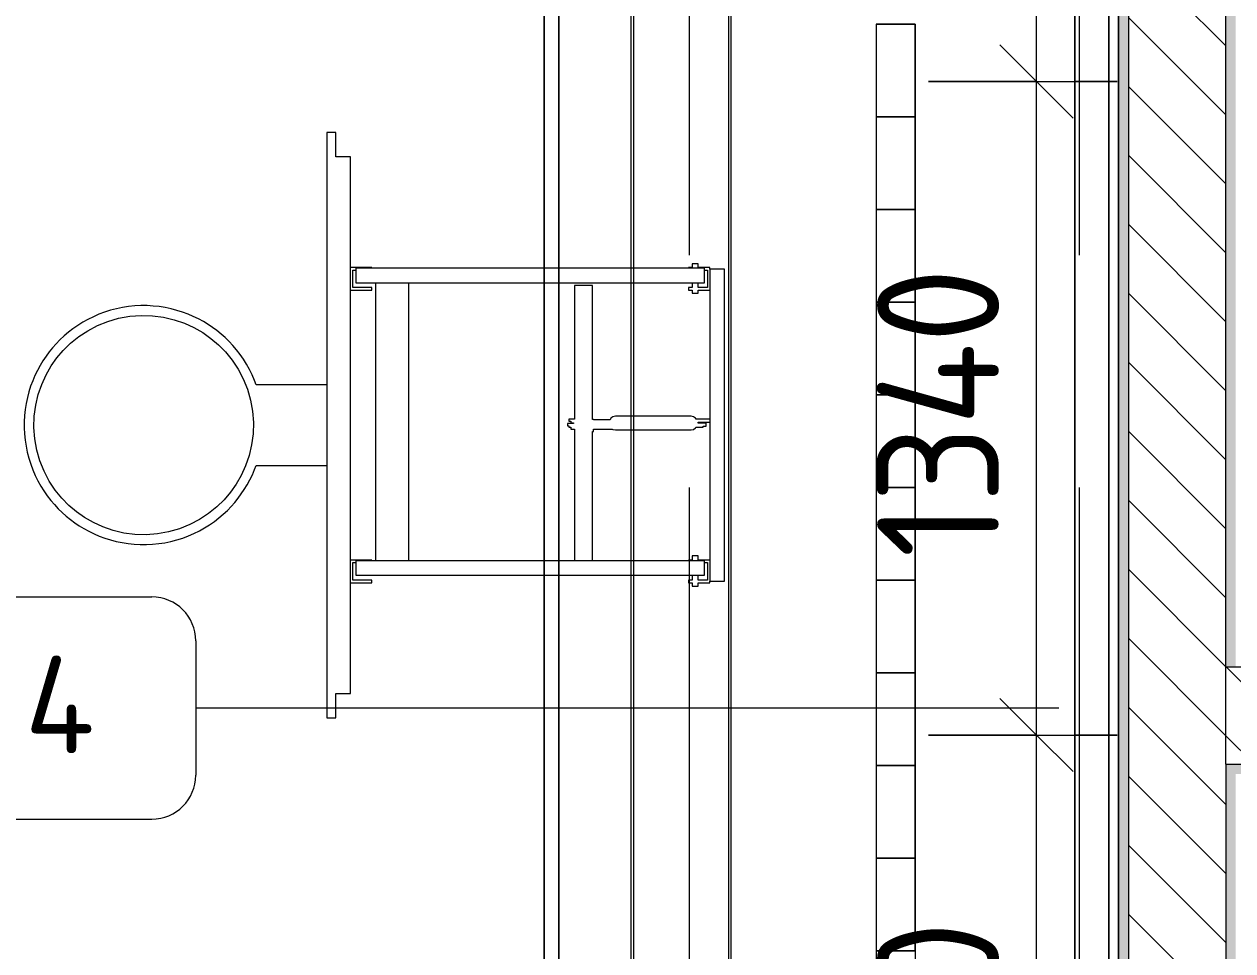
# Model space of a CAD drawing. Header units: millimetres. Extents: x 35092 to 251863, y -8553 to 29549.
# Drawn here: x 64297 to 66774, y 18217 to 20117 of the extents above; entities that cross this region are included whole.
import ezdxf

# ---------------------------------------------------------------- set-up
doc = ezdxf.new("R2010")
doc.units = ezdxf.units.MM
doc.linetypes.add('Осевая', pattern=[3175, 635, -476.25, 1587.5, -476.25])
for name, color, linetype, lineweight in [('0-1', 7, 'Continuous', 9), ('A-ANNO-DIMS', 7, 'Continuous', 9), ('A-ANNO-DIMS-100', 7, 'Continuous', 9), ('A-WALL', 7, 'Continuous', 9), ('I-FURN', 7, 'Continuous', 9), ('I-FURN-IDEN', 7, 'Continuous', 9), ('I-WALL', 7, 'Continuous', 9), ('Оси-2', 7, 'Осевая', 9)]:
    doc.layers.add(name, color=color, linetype=linetype, lineweight=lineweight)
for name, color, linetype, lineweight, true_color in [('A-WALL-1', 9, 'Continuous', 9, 0x808080), ('A-WALL-FNSH-1', 9, 'Continuous', 9, 0x808080), ('I-FURN-1', 9, 'Continuous', 9, 0x808080)]:
    doc.layers.add(name, color=color, linetype=linetype, lineweight=lineweight, true_color=true_color)
doc.styles.add('GOST Common', font='GOST_Common.ttf', dxfattribs={"height": 200})
doc.styles.add('ISOCPEUR', font='isocpeur.ttf', dxfattribs={"width": 0.9, "height": 250})
doc.dimstyles.new('ISO-2_5_0_9К_БОЛЬШОЙ', dxfattribs={"dimscale": 304.8, "dimtxt": 248.995294, "dimasz": 0.492126, "dimexe": 0.393701, "dimexo": 0.984252, "dimgap": 0, "dimtad": 1, "dimdec": 0, "dimrnd": 10, "dimzin": 0, "dimdsep": 46, "dimtxsty": 'ISOCPEUR', "dimblk1": 'OBLIQUE', "dimblk2": 'OBLIQUE', "dimsah": 1, "dimcen": 0.09, "dimdle": 0.393701, "dimazin": 0, "dimtfac": 1, "dimtdec": 4, "dimtix": 1, "dimtmove": 0, "dimatfit": 3, "dimfxl": 1, "dimtvp": 1, "dimtolj": 1, "dimtzin": 0, "dimarcsym": 2})
pattern_1 = [(135, (0, 0), (-70.71068, -70.71068), [])]
pattern_2 = [(0, (0, 0), (121.92, 30.48), [10.058, -81.382, 10.058, -81.382, -487.68]), (0, (0, 0), (121.92, 30.48), [-182.88, 10.058, -172.822, 10.058, -81.382, -213.36]), (0, (0, 0), (121.92, 30.48), [-457.2, 10.058, -50.902, 10.058, -142.342]), (120, (45.72, 15.24), (-87.356454, 90.345817), [10.058, -81.382, 10.058, -81.382, -487.68]), (120, (45.72, 15.24), (-87.356454, 90.345817), [-182.88, 10.058, -172.822, 10.058, -81.382, -213.36]), (120, (45.72, 15.24), (-87.356454, 90.345817), [-457.2, 10.058, -50.902, 10.058, -142.342]), (240, (60.96, 76.2), (-34.563546, -120.825817), [10.058, -81.382, 10.058, -81.382, -487.68]), (240, (60.96, 76.2), (-34.563546, -120.825817), [-182.88, 10.058, -172.822, 10.058, -81.382, -213.36]), (240, (60.96, 76.2), (-34.563546, -120.825817), [-457.2, 10.058, -50.902, 10.058, -142.342])]

# ---------------------------------------------------------------- blocks, each defined once
blk = doc.blocks.new('Sports-Recreation_Goals-Nets_Unisport_Handball-goal-with-gas-springs - 5_26-26427024-План расстановки мебели и оборудования 2 этажа в осях 12-23')
at = {"layer": '0-1'}
for p, q in [((1520, -496.9), (-1520, -496.9)), ((1520, -497), (-1520, -497)), ((-1520, -502.9), (1520, -502.9)), ((-1520, -503), (1520, -503)), ((1520, -696.9), (-1520, -696.9)), ((-1520, -702.9), (1520, -702.9))]:
    blk.add_line(p, q, dxfattribs=at)
at = {"layer": 'I-FURN-1'}
for p, q in [((1520, -319.4), (-1520, -319.4)), ((-1520, -319.4), (1520, -319.4)), ((-1520, -349.4), (1520, -349.4)), ((1520, -349.4), (-1520, -349.4)), ((-1045, -999.9), (-1235, -999.9)), ((-855, -999.9), (-1045, -999.9)), ((-855, -999.9), (-1045, -999.9)), ((-1045, -1079.9), (-1045, -999.9)), ((-1045, -999.9), (-1045, -1079.9)), ((-855, -1079.9), (-855, -999.9)), ((-855, -999.9), (-855, -1079.9)), ((-665, -999.9), (-855, -999.9)), ((-855, -999.9), (-855, -1079.9)), ((-665, -999.9), (-855, -999.9)), ((-855, -1079.9), (-855, -999.9)), ((-475, -999.9), (-665, -999.9)), ((-665, -999.9), (-665, -1079.9)), ((-475, -999.9), (-665, -999.9)), ((-665, -1079.9), (-665, -999.9)), ((-665, -1079.9), (-665, -999.9)), ((-665, -999.9), (-665, -1079.9)), ((-475, -1079.9), (-475, -999.9)), ((-475, -999.9), (-475, -1079.9)), ((-285, -999.9), (-475, -999.9)), ((-475, -999.9), (-475, -1079.9)), ((-285, -999.9), (-475, -999.9)), ((-475, -1079.9), (-475, -999.9)), ((-95, -999.9), (-285, -999.9)), ((-285, -999.9), (-285, -1079.9)), ((-95, -999.9), (-285, -999.9)), ((-285, -1079.9), (-285, -999.9)), ((-285, -1079.9), (-285, -999.9)), ((-285, -999.9), (-285, -1079.9)), ((-95, -1079.9), (-95, -999.9)), ((-95, -999.9), (-95, -1079.9)), ((95, -999.9), (-95, -999.9)), ((-95, -999.9), (-95, -1079.9)), ((95, -999.9), (-95, -999.9)), ((-95, -1079.9), (-95, -999.9)), ((285, -999.9), (95, -999.9)), ((95, -999.9), (95, -1079.9)), ((285, -999.9), (95, -999.9)), ((95, -1079.9), (95, -999.9)), ((95, -1079.9), (95, -999.9)), ((95, -999.9), (95, -1079.9)), ((285, -1079.9), (285, -999.9)), ((285, -999.9), (285, -1079.9)), ((475, -999.9), (285, -999.9)), ((285, -999.9), (285, -1079.9)), ((475, -999.9), (285, -999.9)), ((285, -1079.9), (285, -999.9)), ((665, -999.9), (475, -999.9)), ((475, -999.9), (475, -1079.9)), ((665, -999.9), (475, -999.9)), ((475, -1079.9), (475, -999.9)), ((475, -1079.9), (475, -999.9)), ((475, -999.9), (475, -1079.9)), ((665, -1079.9), (665, -999.9)), ((665, -999.9), (665, -1079.9)), ((855, -999.9), (665, -999.9)), ((665, -999.9), (665, -1079.9)), ((855, -999.9), (665, -999.9)), ((665, -1079.9), (665, -999.9)), ((855, -1079.9), (855, -999.9)), ((855, -999.9), (855, -1079.9)), ((-1045, -1079.9), (-1235, -1079.9)), ((-1045, -1079.9), (-855, -1079.9)), ((-855, -1079.9), (-1045, -1079.9)), ((-855, -1079.9), (-665, -1079.9)), ((-665, -1079.9), (-855, -1079.9)), ((-665, -1079.9), (-475, -1079.9)), ((-475, -1079.9), (-665, -1079.9)), ((-475, -1079.9), (-285, -1079.9)), ((-285, -1079.9), (-475, -1079.9)), ((-285, -1079.9), (-95, -1079.9)), ((-95, -1079.9), (-285, -1079.9)), ((-95, -1079.9), (95, -1079.9)), ((95, -1079.9), (-95, -1079.9)), ((95, -1079.9), (285, -1079.9)), ((285, -1079.9), (95, -1079.9)), ((285, -1079.9), (475, -1079.9)), ((475, -1079.9), (285, -1079.9)), ((475, -1079.9), (665, -1079.9)), ((665, -1079.9), (475, -1079.9)), ((665, -1079.9), (855, -1079.9)), ((855, -1079.9), (665, -1079.9))]:
    blk.add_line(p, q, dxfattribs=at)
blk = doc.blocks.new('Sports-Recreation_Goals-Nets_Unisport_Upward-Hinged-Practice-Basketball-Goall - 5_23-26432267-План расстановки мебели и оборудования 2 этажа в осях 12-23')
at = {"layer": '0-1', "flags": 128}
for points in [[(-600.4, -814.8), (-82.9, -814.8), (-82.9, -819.8), (-82.9, -959.8), (-92.2, -963.3), (-103.6, -968.2), (-114.6, -973.7), (-125.3, -979.7), (-135.5, -986.1), (-145.4, -992.9), (-154.7, -1000.1), (-163.6, -1007.7), (-172, -1015.5), (-179.8, -1023.6), (-187.2, -1031.9), (-194.1, -1040.4), (-200.6, -1049.2), (-206.8, -1058.4), (-212.7, -1068.1), (-218.2, -1078.2), (-223.3, -1088.7), (-227.9, -1099.5), (-232.1, -1110.7), (-235.7, -1122.3), (-238.8, -1134.1), (-241.4, -1146.1), (-243.3, -1158.4), (-244.6, -1170.9), (-245.3, -1183.4), (-245.4, -1196.1), (-244.7, -1208.7), (-243.5, -1221.3), (-241.5, -1233.9), (-239, -1246.3), (-235.8, -1258.5), (-232, -1270.5), (-227.6, -1282.2), (-222.6, -1293.6), (-217.2, -1304.7), (-211.2, -1315.3), (-204.8, -1325.6), (-197.9, -1335.4), (-190.7, -1344.7), (-183.2, -1353.6), (-175.3, -1362), (-167.2, -1369.9), (-158.9, -1377.3), (-150.4, -1384.1), (-141.7, -1390.6), (-132.4, -1396.8), (-122.8, -1402.7), (-112.7, -1408.2), (-102.2, -1413.3), (-91.4, -1417.9), (-80.1, -1422.1), (-68.6, -1425.8), (-56.8, -1428.9), (-44.7, -1431.4), (-32.4, -1433.3), (-20, -1434.7), (-7.4, -1435.4), (5.2, -1435.4), (17.8, -1434.8), (30.5, -1433.5), (43, -1431.6), (55.4, -1429), (67.6, -1425.8), (79.6, -1422), (91.3, -1417.6), (102.7, -1412.7), (113.8, -1407.2), (124.5, -1401.2), (134.7, -1394.8), (144.5, -1388), (153.9, -1380.8), (162.7, -1373.2), (171.1, -1365.4), (179, -1357.3), (186.4, -1349), (193.3, -1340.5), (199.8, -1331.7), (206, -1322.5), (211.8, -1312.8), (217.3, -1302.7), (222.4, -1292.2), (227.1, -1281.4), (231.2, -1270.2), (234.9, -1258.6), (238, -1246.8), (240.5, -1234.8), (242.5, -1222.5), (243.8, -1210), (244.5, -1197.5), (244.5, -1184.8), (243.9, -1172.2), (242.6, -1159.6), (240.7, -1147), (238.1, -1134.6), (234.9, -1122.4), (231.1, -1110.4), (226.8, -1098.7), (221.8, -1087.3), (216.3, -1076.2), (210.4, -1065.6), (204, -1055.3), (197.1, -1045.5), (189.9, -1036.2), (182.3, -1027.3), (174.5, -1018.9), (166.4, -1011), (158.1, -1003.6), (149.6, -996.8), (140.8, -990.3), (131.6, -984.1), (121.9, -978.2), (111.9, -972.7), (101.4, -967.6), (90.5, -963), (82.1, -959.8), (82.1, -819.8), (82.1, -814.8), (599.6, -814.8), (599.6, -796.8), (549.6, -796.8), (549.6, -766.9), (549.6, -766.8), (322.7, -766.8), (322.7, -722.9), (322.6, -722.9), (322.6, -722.8), (317.7, -722.8), (317.7, -761.8), (281.6, -761.8), (281.6, -755.6), (307.6, -755.6), (307.6, -66), (317.7, -66), (317.7, -73.6), (322.6, -73.6), (322.6, -73.6), (322.7, -73.6), (322.7, -66), (329.8, -66), (329.8, -65.7), (329.8, -64.6), (329.8, -63), (329.8, -60.9), (329.8, -58.8), (329.8, -57), (329.8, -55.8), (329.8, -55.2), (329.8, -54.6), (329.8, -54), (322.7, -54), (322.7, -29.6), (319.6, -29.6), (319.6, 0.4), (279.6, 0.4), (-280.4, 0.4), (-320.4, 0.4), (-320.4, -29.6), (-323.4, -29.6), (-323.4, -29.6), (-323.4, -29.6), (-323.4, -54), (-331.1, -54), (-331.1, -54.6), (-331.1, -55.2), (-331.1, -55.8), (-331.1, -57), (-331.1, -58.8), (-331.1, -60.9), (-331.1, -63), (-331.1, -64.6), (-331.1, -65.7), (-331.1, -66), (-323.4, -66), (-323.4, -73.6), (-322.4, -73.6), (-322.4, -722.8), (-323.4, -722.8), (-323.4, -766.8), (-323.4, -766.8), (-323.4, -766.8), (-550.4, -766.8), (-550.4, -796.8), (-600.4, -796.8)], [(-280.4, -29.6), (279.6, -29.6), (319.6, -29.6), (319.6, 0.4), (279.6, 0.4), (-280.4, 0.4), (-320.4, 0.4), (-320.4, -29.6)], [(-322.4, -746.7), (-322.4, -755.6), (-292.4, -755.6), (-292.4, -746.7), (-292.4, -40.8), (-322.4, -40.8)], [(-282.4, -54), (-292.4, -54), (-292.4, -40.8), (-318.4, -40.8), (-318.4, -34.6), (-282.4, -34.6)], [(-8.3, -319), (-8.3, -314.6), (-5.4, -314.6), (-5.4, -310.9), (-5.4, -309.2), (-3.9, -309.2), (-3.9, -309.3), (-3.9, -310.3), (-3.9, -311.1), (-3.9, -311.7), (-3.9, -312.1), (-3.9, -312.3), (-3.9, -320.9), (-3.9, -321.4), (-3.9, -321.6), (1.1, -321.6), (1.1, -321.4), (1.1, -320.9), (1.1, -319), (3.6, -319), (3.6, -314.6), (7.6, -314.6), (7.6, -307.6), (277.6, -307.6), (277.6, -647.2), (-7.4, -647.2), (-292.4, -647.2), (-292.4, -66), (-282.4, -66), (-282.4, -73.6), (-277.4, -73.6), (-277.4, -73.6), (-277.4, -73.6), (-277.4, -66), (-270.9, -66), (-270.9, -65.7), (-270.9, -64.7), (-270.9, -64.4), (-270.9, -63.4), (-270.9, -61.8), (-270.9, -59.7), (-270.9, -57.5), (-270.9, -55.8), (-270.9, -54.6), (-270.9, -54), (-277.4, -54), (-277.4, -29.6), (-12.4, -29.6), (-12.4, -43.7), (-12.4, -54.7), (-12.4, -58.2), (-14.3, -59.3), (-17.4, -63.5), (-18.4, -68.4), (-18.4, -146), (-18.4, -223.6), (-17.4, -228.5), (-14.3, -232.7), (-11.4, -234.5), (-11.4, -259.7), (-11.4, -268.3), (-12, -268.3), (-12, -268.4), (-12, -268.5), (-12, -268.7), (-12, -269), (-12, -269.4), (-12, -269.8), (-12, -270.1), (-286.4, -270.1), (-286.4, -273.8), (-286.4, -296.7), (-286.4, -303.8), (-286.4, -307.6), (-12.4, -307.6), (-12.4, -308.1), (-12.4, -319)], [(13, -268.3), (7.6, -268.3), (7.6, -232.5), (7.6, -230.2), (7.6, -229.8), (8.5, -228.5), (9.6, -223.6), (9.6, -197.8), (9.6, -171.9), (9.6, -146), (9.6, -120.2), (9.6, -94.3), (9.6, -68.4), (8.5, -63.5), (5.5, -59.3), (3.6, -58.2), (3.6, -54.7), (3.6, -43.7), (1.6, -43.7), (1.6, -42.1), (1.6, -39.9), (1.6, -38.4), (1.6, -37.6), (-0.4, -37.6), (-2.4, -37.6), (-4.4, -37.6), (-4.4, -38.4), (-4.4, -39.9), (-4.4, -42.1), (-4.4, -44.8), (-4.4, -47.8), (-4.4, -50.9), (-4.4, -53.6), (-6.4, -53.6), (-6.4, -29.6), (276.6, -29.6), (276.6, -54), (267.6, -54), (267.6, -54.6), (267.6, -55.8), (267.6, -57.5), (267.6, -59.7), (267.6, -61.8), (267.6, -63.4), (267.6, -64.4), (267.7, -64.7), (267.7, -65.7), (267.7, -66), (276.6, -66), (276.6, -73.6), (277.6, -73.6), (277.6, -270.1), (13, -270.1), (13, -269.8), (13, -269.4), (13, -269), (13, -268.7), (13, -268.5), (13, -268.4)], [(277.6, -755.6), (307.6, -755.6), (307.6, -49.7), (307.6, -40.8), (277.6, -40.8), (277.6, -49.7)], [(317.7, -54), (307.6, -54), (307.6, -49.7), (307.6, -40.8), (281.6, -40.8), (281.6, -34.6), (317.7, -34.6)], [(-292.4, -746.7), (-292.4, -714.9), (-7.4, -714.9), (277.6, -714.9), (277.6, -722.8), (276.6, -722.8), (276.6, -766.8), (276.7, -766.8), (276.7, -766.8), (-277.4, -766.8), (-277.4, -722.9), (-277.4, -722.9), (-277.4, -722.8), (-282.4, -722.8), (-282.4, -761.8), (-318.4, -761.8), (-318.4, -755.6), (-292.4, -755.6)], [(-600.4, -814.8), (599.6, -814.8), (599.6, -796.8), (549.6, -796.8), (549.6, -766.9), (549.6, -766.8), (-550.4, -766.8), (-550.4, -796.8), (-600.4, -796.8)], [(-225.4, -1195.6), (-224.7, -1172.5), (-221.7, -1149.8), (-216.5, -1127.8), (-209.3, -1106.9), (-200.4, -1087.3), (-190, -1069.2), (-178.3, -1052.7), (-165.2, -1037.2), (-150.3, -1022.6), (-133.5, -1009), (-115.1, -996.9), (-95.1, -986.4), (-73.9, -977.8), (-51.7, -971.4), (-28.8, -967.2), (-5.6, -965.5), (17.6, -966.2), (40.3, -969.2), (62.2, -974.3), (83.1, -981.5), (102.7, -990.5), (120.8, -1000.9), (137.4, -1012.6), (152.8, -1025.7), (167.4, -1040.6), (181, -1057.3), (193.2, -1075.8), (203.7, -1095.7), (212.2, -1117), (218.7, -1139.2), (222.8, -1162.1), (224.5, -1185.3), (223.9, -1208.4), (220.9, -1231.1), (215.7, -1253.1), (208.5, -1274), (199.6, -1293.6), (189.1, -1311.7), (189.1, -1311.7), (177.5, -1328.2), (177.5, -1328.2), (164.4, -1343.7), (149.4, -1358.3), (132.7, -1371.9), (132.7, -1371.9), (114.3, -1384), (94.3, -1394.5), (94.3, -1394.5), (73.1, -1403.1), (50.8, -1409.5), (50.8, -1409.5), (27.9, -1413.7), (4.7, -1415.4), (4.7, -1415.4), (-18.4, -1414.7), (-41.1, -1411.7), (-41.1, -1411.7), (-63, -1406.6), (-83.9, -1399.4), (-83.9, -1399.4), (-103.5, -1390.4), (-121.6, -1380), (-121.7, -1380), (-138.2, -1368.3), (-153.6, -1355.2), (-168.3, -1340.3), (-181.8, -1323.6), (-194, -1305.1), (-204.5, -1285.2), (-213.1, -1263.9), (-219.5, -1241.7), (-223.6, -1218.8)]]:
    blk.add_lwpolyline(points, close=True, dxfattribs=at)
blk = doc.blocks.new('Мат в спортивном зале - Т4-V213-План расстановки мебели и оборудования 2 этажа в осях 12-23')
at = {"layer": 'I-FURN-1'}
for p, q in [((881.3, -839.3), (-458.7, -839.3)), ((-458.7, -839.3), (-458.7, -909.3)), ((-458.7, -909.3), (-458.7, -839.3)), ((-458.7, -839.3), (881.3, -839.3)), ((881.3, -909.3), (881.3, -839.3)), ((881.3, -839.3), (881.3, -909.3)), ((-458.7, -925.9), (-458.7, -906.7)), ((-458.7, -909.3), (881.3, -909.3)), ((881.3, -909.3), (-458.7, -909.3)), ((881.3, -906.7), (881.3, -925.9))]:
    blk.add_line(p, q, dxfattribs=at)
blk = doc.blocks.new('Мат в спортивном зале - Т4-V214-План расстановки мебели и оборудования 2 этажа в осях 12-23')
at = {"layer": 'I-FURN-1'}
for p, q in [((881.3, -839.3), (-458.7, -839.3)), ((-458.7, -839.3), (-458.7, -909.3)), ((-458.7, -840.6), (-458.7, -839.3)), ((-458.7, -839.3), (-389.7, -839.3)), ((-458.7, -909.3), (-458.7, -840.6)), ((-389.7, -839.3), (881.3, -839.3)), ((881.3, -909.3), (881.3, -839.3)), ((881.3, -839.3), (881.3, -909.3)), ((-458.7, -925.9), (-458.7, -906.7)), ((-458.7, -909.3), (881.3, -909.3)), ((881.3, -909.3), (-458.7, -909.3)), ((881.3, -906.7), (881.3, -925.9))]:
    blk.add_line(p, q, dxfattribs=at)
blk = doc.blocks.new('Марка_Мебель - В прямоуг_Balcon_Марка-25523697-План расстановки мебели и оборудования 2 этажа в осях 12-23')
at = {"layer": 'I-FURN-IDEN'}
for p, q in [((-2.455, 2.278), (2.455, 2.278)), ((-3.355, 1.378), (-3.355, -1.384)), ((3.355, 1.378), (3.355, -1.378)), ((-2.461, -2.278), (2.455, -2.278))]:
    blk.add_line(p, q, dxfattribs=at)
for centre, radius, start, end in [((-2.455, 1.378), 0.9, 90, 180), ((2.455, 1.378), 0.9, 0, 90), ((-2.461, -1.384), 0.893, 180, 270), ((2.455, -1.378), 0.9, 270, 0)]:
    blk.add_arc(centre, radius, start, end, dxfattribs=at)
blk = doc.blocks.new('DIMBLOCK47-План расстановки мебели и оборудования 2 этажа в осях 12-23')
at = {"layer": 'A-ANNO-DIMS-100', "lineweight": 20}
for p, q in [((66371.4, 18660), (66296.4, 18735)), ((66371.4, 18660), (66446.4, 18585)), ((66371.4, 17320), (66296.4, 17395)), ((66371.4, 17320), (66446.4, 17245))]:
    blk.add_line(p, q, dxfattribs=at)
at = {"layer": 'A-ANNO-DIMS-100'}
for p, q in [((66150, 18660), (66491.4, 18660)), ((66371.4, 18660), (66150, 18660)), ((66371.4, 17200), (66371.4, 18660)), ((66150, 17320), (66491.4, 17320)), ((66371.4, 17320), (66150, 17320))]:
    blk.add_line(p, q, dxfattribs=at)
at = {"layer": 'A-ANNO-DIMS-100', "color": 0, "insert": (66044.8, 17683.5), "char_height": 250, "width": 735.494, "attachment_point": 1, "rotation": 90, "line_spacing_factor": 1.149209, "style": 'ISOCPEUR'}
blk.add_mtext('1340', dxfattribs=at)
blk = doc.blocks.new('_Oblique')
at = {"color": 0, "linetype": 'ByBlock', "lineweight": -2}
blk.add_line((-0.5, -0.5), (0.5, 0.5), dxfattribs=at)
blk = doc.blocks.new('DIMBLOCK48-План расстановки мебели и оборудования 2 этажа в осях 12-23')
at = {"layer": 'A-ANNO-DIMS-100', "lineweight": 20}
for p, q in [((66371.4, 20000), (66296.4, 20075)), ((66371.4, 20000), (66446.4, 19925)), ((66371.4, 18660), (66296.4, 18735)), ((66371.4, 18660), (66446.4, 18585))]:
    blk.add_line(p, q, dxfattribs=at)
at = {"layer": 'A-ANNO-DIMS-100'}
for p, q in [((66150, 20000), (66491.4, 20000)), ((66371.4, 20000), (66150, 20000)), ((66371.4, 18660), (66371.4, 20000)), ((66150, 18660), (66491.4, 18660)), ((66371.4, 18660), (66150, 18660))]:
    blk.add_line(p, q, dxfattribs=at)
at = {"layer": 'A-ANNO-DIMS-100', "color": 0, "insert": (66044.8, 19023.5), "char_height": 250, "width": 735.494, "attachment_point": 1, "rotation": 90, "line_spacing_factor": 1.149209, "style": 'ISOCPEUR'}
blk.add_mtext('1340', dxfattribs=at)
blk = doc.blocks.new('DIMBLOCK49-План расстановки мебели и оборудования 2 этажа в осях 12-23')
at = {"layer": 'A-ANNO-DIMS-100', "lineweight": 20}
for p, q in [((66371.4, 21340), (66296.4, 21415)), ((66371.4, 21340), (66446.4, 21265)), ((66371.4, 20000), (66296.4, 20075)), ((66371.4, 20000), (66446.4, 19925))]:
    blk.add_line(p, q, dxfattribs=at)
at = {"layer": 'A-ANNO-DIMS-100'}
for p, q in [((66150, 21340), (66491.4, 21340)), ((66371.4, 21340), (66150, 21340)), ((66371.4, 20000), (66371.4, 21340)), ((66150, 20000), (66491.4, 20000)), ((66371.4, 20000), (66150, 20000))]:
    blk.add_line(p, q, dxfattribs=at)
at = {"layer": 'A-ANNO-DIMS-100', "color": 0, "insert": (66044.8, 20363.5), "char_height": 250, "width": 735.494, "attachment_point": 1, "rotation": 90, "line_spacing_factor": 1.149209, "style": 'ISOCPEUR'}
blk.add_mtext('1340', dxfattribs=at)

msp = doc.modelspace()

# ---------------------------------------------------------------- hatches: boundary and pattern name
at = {"layer": 'I-WALL'}
h = msp.add_hatch(dxfattribs=at)
h.set_pattern_fill('FP_58', color=256, style=0, pattern_type=2)
h.set_pattern_definition(pattern_2)
h.paths.add_polyline_path([(66760, 18800), (66780, 18800), (66780, 26880), (66760, 26880), (66760, 25980), (66768, 25980), (66768, 25910), (66760, 25910), (66760, 24090), (66768, 24090), (66768, 24020), (66760, 24020), (66760, 18863.8)])
h = msp.add_hatch(dxfattribs=at)
h.set_pattern_fill('FP_19', color=256, style=0, pattern_type=2)
h.set_pattern_definition(pattern_1)
h.paths.add_polyline_path([(66760, 12300), (66760, 15175), (66560, 15175), (66560, 12300)])
h.paths.add_polyline_path([(66560, 15215), (66680, 15215), (66680, 15260), (66710, 15260), (66710, 15250), (66760, 15250), (66760, 16550), (66710, 16550), (66710, 16540), (66680, 16540), (66680, 16585), (66560, 16585), (66560, 15250)])
h.paths.add_polyline_path([(66676.8, 16625), (66760, 16625), (66760, 16700), (66560, 16700), (66560, 16625)])
h.paths.add_polyline_path([(66760, 17300), (66760, 22700), (66560, 22700), (66560, 17300), (66663.8, 17300)])
h.paths.add_polyline_path([(66760, 23300), (66760, 24050), (66560, 24050), (66560, 23300)])
h.paths.add_polyline_path([(66760, 24090), (66760, 25910), (66640, 25910), (66640, 25890), (66610, 25890), (66610, 25900), (66560, 25900), (66560, 24100), (66610, 24100), (66610, 24110), (66640, 24110), (66640, 24090), (66710.6, 24090)])
h.paths.add_polyline_path([(66714.1, 25950), (66760, 25950), (66760, 26500), (66560, 26500), (66560, 25950), (66594.4, 25950)])
h = msp.add_hatch(dxfattribs=at)
h.set_pattern_fill('FP_58', color=256, style=0, pattern_type=2)
h.set_pattern_definition(pattern_2)
h.paths.add_polyline_path([(66560, 17300), (66560, 22700), (66540, 22700), (66540, 17300)])
h = msp.add_hatch(dxfattribs=at)
h.set_pattern_fill('FP_19', color=256, style=0, pattern_type=2)
h.set_pattern_definition(pattern_1)
h.paths.add_polyline_path([(84200, 18600), (84200, 18800), (80180, 18800), (80180, 18600), (83486, 18600)])
h.paths.add_polyline_path([(80130, 18600), (80130, 18640), (80120, 18640), (80120, 18680), (80140, 18680), (80140, 18800), (79120, 18799.3), (79120, 18680), (79140, 18680), (79140, 18640), (79130, 18640), (79130, 18600), (80120, 18600)])
h.paths.add_polyline_path([(78580, 18600), (78580, 18800), (77340, 18800), (77340, 18600), (77652.3, 18600)])
h.paths.add_polyline_path([(77250, 18600), (77290, 18600), (77290, 18640), (77280, 18640), (77280, 18680), (77300, 18680), (77300, 18800), (76280, 18800), (76280, 18680), (76300, 18680), (76300, 18640), (76290, 18640), (76290, 18600), (76300, 18600)])
h.paths.add_polyline_path([(76240, 18600), (76240, 18800), (74040, 18799.5), (74040, 18600), (76210, 18600)])
h.paths.add_polyline_path([(73540, 18600), (73540, 18800), (66760, 18800), (66760, 18600), (73277, 18600)])
h = msp.add_hatch(dxfattribs=at)
h.set_pattern_fill('FP_58', color=256, style=0, pattern_type=2)
h.set_pattern_definition(pattern_2)
h.paths.add_polyline_path([(84459, 18580), (84460, 18580), (84460, 18600), (80210, 18600), (80210, 18592), (80140, 18592), (80140, 18600), (80130, 18600), (80130, 18580), (84215.2, 18580)])
h.paths.add_polyline_path([(80090, 18580), (80090, 18600), (79120, 18600), (79120, 18592), (79050, 18592), (79050, 18600), (77370, 18600), (77370, 18592), (77300, 18592), (77300, 18600), (77290, 18600), (77290, 18580), (79120, 18580)])
h.paths.add_polyline_path([(77250, 18580), (77250, 18600), (76280, 18600), (76280, 18592), (76210, 18592), (76210, 18600), (66760, 18600), (66760, 18580), (76193.9, 18580)])
h = msp.add_hatch(dxfattribs=at)
h.set_pattern_fill('FP_58', color=256, style=0, pattern_type=2)
h.set_pattern_definition(pattern_2)
h.paths.add_polyline_path([(66760, 13600), (66780, 13600), (66780, 15250), (66760, 15250), (66760, 15215), (66768, 15215), (66768, 15145), (66760, 15145)])
h.paths.add_polyline_path([(66760, 15300), (66780, 15300), (66780, 16500), (66760, 16500), (66760, 15389.4)])
h.paths.add_polyline_path([(66768.2, 16550), (66780, 16550), (66780, 18580), (66760, 18580), (66760, 16655), (66768, 16655), (66768, 16585), (66760, 16585), (66760, 16550), (66768, 16550)])

# ---------------------------------------------------------------- linework, layer by layer
at = {"layer": 'A-WALL'}
for p, q in [((66540, 17320), (66540, 22680)), ((66760, 18800), (73540, 18800)), ((66760, 18600), (73540, 18600)), ((66760, 18600), (66760, 17300))]:
    msp.add_line(p, q, dxfattribs=at)
at = {"layer": 'A-WALL-1'}
for p, q in [((66760, 18600), (66760, 23300)), ((66560, 22700), (66560, 17300))]:
    msp.add_line(p, q, dxfattribs=at)
at = {"layer": 'A-WALL-FNSH-1'}
msp.add_line((66539, 22679), (66539, 17321), dxfattribs=at)
at = {"layer": 'I-FURN-IDEN'}
msp.add_line((66417.2, 18715.3), (64648.2, 18715.3), dxfattribs=at)
at = {"layer": 'Оси-2'}
for p, q in [((65660, 593.7), (65660, 24898.1)), ((66460, 593.7), (66460, 24898.1))]:
    msp.add_line(p, q, dxfattribs=at)

# ---------------------------------------------------------------- block references
at = {"layer": 'I-FURN', "rotation": 269.9999999999996}
msp.add_blockref('Sports-Recreation_Goals-Nets_Unisport_Upward-Hinged-Practice-Basketball-Goall - 5_23-26432267-План расстановки мебели и оборудования 2 этажа в осях 12-23', (65731.9, 19295), dxfattribs=at)
at = {"layer": 'I-FURN-1'}
for name, p, rotation in [('Мат в спортивном зале - Т4-V213-План расстановки мебели и оборудования 2 этажа в осях 12-23', (65610.7, 20458.7), 89.99999999999984), ('Sports-Recreation_Goals-Nets_Unisport_Handball-goal-with-gas-springs - 5_26-26427024-План расстановки мебели и оборудования 2 этажа в осях 12-23', (65043.1, 19262.5), 89.99999999999993), ('Мат в спортивном зале - Т4-V213-План расстановки мебели и оборудования 2 этажа в осях 12-23', (65610.7, 19118.7), 89.99999999999984), ('Мат в спортивном зале - Т4-V214-План расстановки мебели и оборудования 2 этажа в осях 12-23', (65610.7, 17778.7), 89.99999999999984)]:
    msp.add_blockref(name, p, dxfattribs=dict(at, rotation=rotation))
at = {"layer": 'I-FURN-IDEN', "xscale": 99.99999999999993, "yscale": 99.99999999999993, "zscale": 99.99999999999993}
msp.add_blockref('Марка_Мебель - В прямоуг_Balcon_Марка-25523697-План расстановки мебели и оборудования 2 этажа в осях 12-23', (64312.7, 18715.3), dxfattribs=at)

# ---------------------------------------------------------------- texts
at = {"layer": 'I-FURN-IDEN', "insert": (64297.6, 18822.4), "char_height": 200, "width": 200.422, "attachment_point": 1, "style": 'GOST Common'}
msp.add_mtext('\\fGOST Common|b0|i0|c204|p34|;4', dxfattribs=at)

# ---------------------------------------------------------------- dimensions: what is measured, and where the dimension line sits
at = {"layer": 'A-ANNO-DIMS'}
for base, p1, p2, picture, middle in [((66371.4, 21340), (66450, 20000), (66450, 21340), 'DIMBLOCK49-План расстановки мебели и оборудования 2 этажа в осях 12-23', (66246.4, 20670)), ((66371.4, 20000), (66450, 18660), (66450, 20000), 'DIMBLOCK48-План расстановки мебели и оборудования 2 этажа в осях 12-23', (66246.4, 19330)), ((66371.4, 18660), (66450, 17320), (66450, 18660), 'DIMBLOCK47-План расстановки мебели и оборудования 2 этажа в осях 12-23', (66246.4, 17990))]:
    dim = msp.add_linear_dim(base=base, p1=p1, p2=p2, angle=90, dimstyle='ISO-2_5_0_9К_БОЛЬШОЙ', override={"dimpost": '<>', "dimfxl": 1340}, dxfattribs=at)
    dim.commit()
    dim.dimension.update_dxf_attribs({"geometry": picture, "text_midpoint": middle})

doc.saveas('drawing.dxf')
